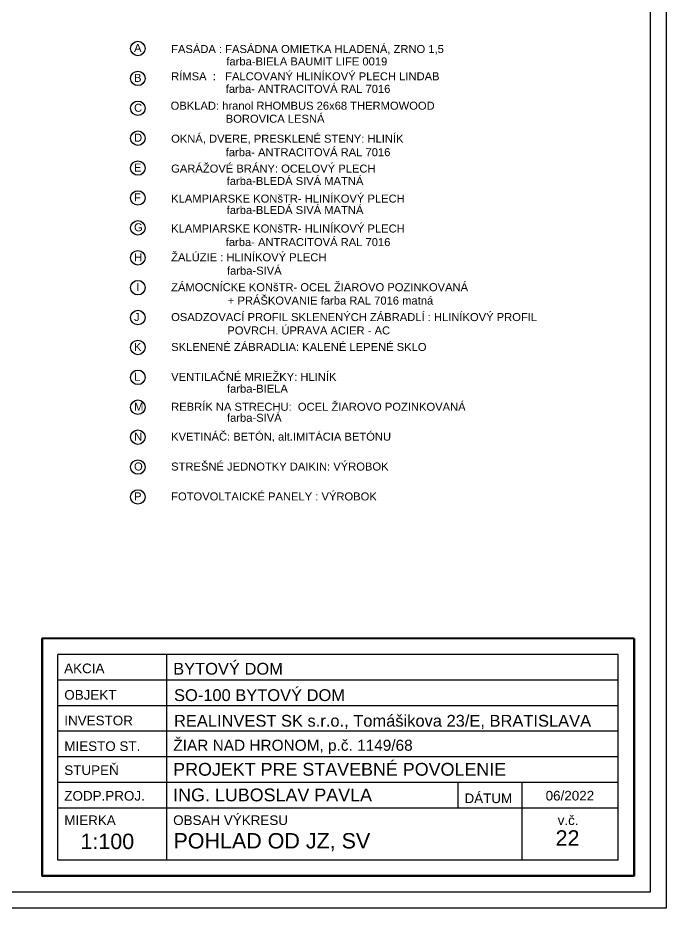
# Model space of a CAD drawing. Extents: x 3792242 to 5145247, y -1546315 to -1031918.
# Drawn here: x 4224535 to 4244788, y -1541362 to -1513574 of the extents above; entities that cross this region are included whole.
import ezdxf

# ---------------------------------------------------------------- set-up
doc = ezdxf.new("R2010")
doc.units = 0
doc.header["$MEASUREMENT"] = 0
doc.layers.add('TENKÁ', color=7, linetype='CONTINUOUS')
doc.styles.add('ARIAL', font='arial.ttf')

msp = doc.modelspace()

# ---------------------------------------------------------------- linework, layer by layer
at = {"layer": 'TENKÁ', "ltscale": 0.25}
for p, q in [((4244788.173, -1489065.189), (4244788.173, -1541362.357)), ((4244288.173, -1489565.189), (4244288.173, -1540862.357)), ((4225788.173, -1539862.357), (4225788.173, -1533442.357)), ((4243288.173, -1533442.357), (4225788.173, -1533442.357)), ((4229188.173, -1539862.357), (4229188.173, -1533442.357)), ((4243288.173, -1539862.357), (4243288.173, -1533442.357)), ((4243288.173, -1534242.357), (4225788.173, -1534242.357)), ((4243288.173, -1535042.357), (4225788.173, -1535042.357)), ((4243288.173, -1535842.357), (4225788.173, -1535842.357)), ((4243288.173, -1536642.357), (4225788.173, -1536642.357)), ((4243288.173, -1536642.357), (4225788.173, -1536642.357)), ((4243288.173, -1537442.357), (4225788.173, -1537442.357)), ((4243288.173, -1537442.357), (4225788.173, -1537442.357)), ((4238288.173, -1538242.357), (4238288.173, -1537442.357)), ((4240288.173, -1539862.357), (4240288.173, -1537442.357)), ((4243288.173, -1538242.357), (4225788.173, -1538242.357)), ((4243288.173, -1539862.357), (4225788.173, -1539862.357)), ((4244288.173, -1540862.357), (4149171.359, -1540862.357)), ((4244788.173, -1541362.357), (4148671.359, -1541362.357))]:
    msp.add_line(p, q, dxfattribs=at)
at = {"layer": 'TENKÁ', "lineweight": 40, "ltscale": 0.25}
for p, q in [((4243788.173, -1532942.357), (4225288.173, -1532942.357)), ((4225288.173, -1532946.357), (4225288.173, -1540362.357)), ((4243788.173, -1532946.357), (4225288.173, -1532946.357)), ((4243788.173, -1532950.357), (4225288.173, -1532950.357)), ((4225292.173, -1532946.357), (4225292.173, -1540362.357)), ((4225296.173, -1532946.357), (4225296.173, -1540362.357)), ((4243780.173, -1532942.357), (4243780.173, -1540362.357)), ((4243784.173, -1532942.357), (4243784.173, -1540362.357)), ((4243788.173, -1532942.357), (4243788.173, -1540362.357)), ((4243788.173, -1540354.357), (4225288.173, -1540354.357)), ((4243788.173, -1540358.357), (4225288.173, -1540358.357)), ((4243788.173, -1540362.357), (4225288.173, -1540362.357))]:
    msp.add_line(p, q, dxfattribs=at)
at = {"layer": 'TENKÁ', "ltscale": 0.25}
for centre in [(4228285.345, -1514531.922), (4228285.345, -1515464.901), (4228285.345, -1516397.88), (4228285.345, -1517330.859), (4228285.345, -1518263.838), (4228285.345, -1519196.816), (4228285.345, -1520129.795), (4228285.345, -1521062.774), (4228285.345, -1521995.753), (4228285.345, -1522928.731), (4228285.345, -1523861.71), (4228285.345, -1524794.689), (4228285.345, -1525727.668), (4228285.345, -1526660.647), (4228285.345, -1527593.625), (4228285.345, -1528526.604)]:
    msp.add_circle(centre, 226.172, dxfattribs=at)

# ---------------------------------------------------------------- texts
at = {"layer": 'TENKÁ', "lineweight": 40, "ltscale": 0.25, "style": 'ARIAL'}
for s, height, p in [('A', 250, (4228167.158, -1514639.813)), ('FASÁDA : FASÁDNA OMIETKA HLADENÁ, ZRNO 1,5', 250, (4229325.172, -1514672.606)), ('farba-BIELA BAUMIT LIFE 0019', 250, (4231049.672, -1515059.648)), ('RÍMSA  :   FALCOVANÝ HLINÍKOVÝ PLECH LINDAB', 250, (4229325.172, -1515524.606)), ('B', 250, (4228167.158, -1515572.792)), ('farba- ANTRACITOVÁ RAL 7016', 250, (4231030.172, -1515915.606)), ('C', 250, (4228167.158, -1516505.771)), ('OBKLAD: hranol RHOMBUS 26x68 THERMOWOOD', 250, (4229309.006, -1516442.128)), ('BOROVICA LESNÁ', 250, (4231030.172, -1516848.585)), ('D', 250, (4228167.158, -1517438.749)), ('OKNÁ, DVERE, PRESKLENÉ STENY: HLINÍK', 250, (4229325.172, -1517471.542)), ('farba- ANTRACITOVÁ RAL 7016', 250, (4231030.172, -1517893.085)), ('GARÁŽOVÉ BRÁNY: OCELOVÝ PLECH ', 250, (4229325.172, -1518404.521)), ('E', 250, (4228167.158, -1518371.728)), ('farba-BLEDÁ SIVÁ MATNÁ', 250, (4231060.672, -1518791.564)), ('F', 250, (4228167.158, -1519304.707)), ('KLAMPIARSKE KONšTR- HLINÍKOVÝ PLECH', 250, (4229325.172, -1519341.452)), ('farba-BLEDÁ SIVÁ MATNÁ', 250, (4231060.672, -1519697.564)), ('G', 250, (4228167.158, -1520237.686)), ('KLAMPIARSKE KONšTR- HLINÍKOVÝ PLECH', 250, (4229325.172, -1520274.431)), ('farba- ANTRACITOVÁ RAL 7016', 250, (4231030.172, -1520698.085)), ('ŽALÚZIE : HLINÍKOVÝ PLECH', 250, (4229325.172, -1521172.727)), ('H', 250, (4228167.158, -1521170.665)), ('farba-SIVÁ', 250, (4231069.172, -1521590.5)), ('I', 250, (4228235.658, -1522103.643)), ('ZÁMOCNÍCKE KONšTR- OCEL ŽIAROVO POZINKOVANÁ', 250, (4229325.172, -1522105.705)), ('+ PRÁŠKOVANIE farba RAL 7016 matná', 250, (4231095.672, -1522523.479)), ('J', 250, (4228167.158, -1523036.622)), ('OSADZOVACÍ PROFIL SKLENENÝCH ZÁBRADLÍ : HLINÍKOVÝ PROFIL', 250, (4229325.172, -1523038.684)), ('POVRCH. ÚPRAVA ACIER - AC', 250, (4231080.346, -1523456.405)), ('K', 250, (4228163.158, -1523969.601)), ('SKLENENÉ ZÁBRADLIA: KALENÉ LEPENÉ SKLO', 250, (4229325.172, -1523971.663)), ('L', 250, (4228167.158, -1524902.58)), ('VENTILAČNÉ MRIEŽKY: HLINÍK', 250, (4229325.172, -1524904.642)), ('farba-BIELA', 250, (4231069.172, -1525273.5)), ('M', 250, (4228167.158, -1525835.559)), ('REBRÍK NA STRECHU:  OCEL ŽIAROVO POZINKOVANÁ', 250, (4229325.172, -1525837.621)), ('farba-SIVÁ', 250, (4231069.172, -1526181.5)), ('N', 250, (4228167.158, -1526768.537)), ('KVETINÁČ: BETÓN, alt.IMITÁCIA BETÓNU', 250, (4229325.172, -1526770.599)), ('O', 250, (4228167.158, -1527701.516)), ('STREŠNÉ JEDNOTKY DAIKIN: VÝROBOK ', 250, (4229325.172, -1527703.578)), ('FOTOVOLTAICKÉ PANELY : VÝROBOK', 250, (4229325.172, -1528636.557)), ('P', 250, (4228167.158, -1528634.495)), ('BYTOVÝ DOM', 368, (4229388.173, -1534073.389)), ('AKCIA', 300, (4225984.515, -1534028.04)), ('SO-100 BYTOVÝ DOM', 368, (4229414.457, -1534896.948)), ('OBJEKT', 300, (4225988.173, -1534854.632)), ('REALINVEST SK s.r.o., Tomášikova 23/E, BRATISLAVA', 368, (4229414.457, -1535696.948)), ('INVESTOR', 300, (4225988.173, -1535654.632)), ('MIESTO ST.', 300, (4225988.173, -1536454.632)), ('ŽIAR NAD HRONOM, p.č. 1149/68', 344, (4229393.024, -1536449.167)), ('STUPEŇ', 300, (4225988.173, -1537204.632)), ('PROJEKT PRE STAVEBNÉ POVOLENIE', 400, (4229388.177, -1537227.58)), ('ZODP.PROJ.', 300, (4225988.173, -1538004.632)), ('ING. LUBOSLAV PAVLA', 400, (4229388.177, -1538027.58)), ('DÁTUM     ', 300, (4238488.173, -1538082.357)), ('06/2022', 300, (4241022.772, -1538000.871)), ('MIERKA             ', 300, (4225988.173, -1538766.574)), ('OBSAH VÝKRESU', 300, (4229388.173, -1538766.574)), ('v.č.', 300, (4241398.971, -1538766.574)), ('22', 480, (4241333.049, -1539410.868)), ('1:100', 480, (4226493.128, -1539516.629)), ('POHLAD OD JZ, SV', 480, (4229396.844, -1539498.384))]:
    msp.add_text(s, height=height, dxfattribs=at).set_placement(p)

doc.saveas('drawing.dxf')
